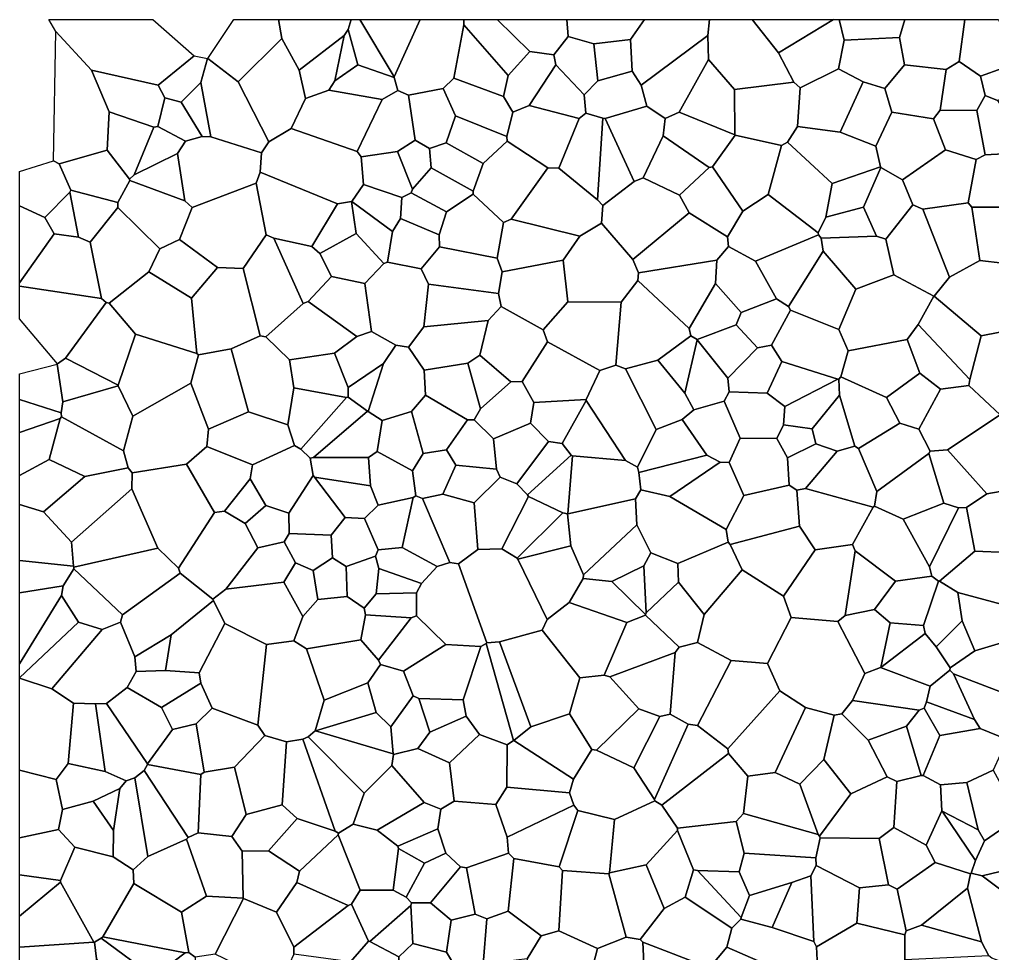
# Model space of a CAD drawing. Header units: metres. Extents: x 0 to 500, y 0 to 500.
# Drawn here: x 0 to 257.5, y 252.8 to 500 of the extents above; entities that cross this region are included whole.
import ezdxf

# ---------------------------------------------------------------- set-up
doc = ezdxf.new("R2010")
doc.units = ezdxf.units.M
doc.layers.add('Ferrite', color=7, linetype='Continuous')
doc.layers.add('Martensite', color=1, linetype='Continuous')

msp = doc.modelspace()

# ---------------------------------------------------------------- linework, layer by layer
at = {"layer": 'Ferrite', "color": 7}
for points in [[(56.7, 500), (68.55, 500), (69.44, 494.93), (57.84, 483.47), (49.84, 489.71), (56.7, 500)], [(145.18, 495.47), (144.84, 500), (165.39, 500), (161.73, 494.74), (151.96, 493.52), (145.18, 495.47)], [(215.44, 500), (216.91, 500), (218.24, 494.55), (216.77, 486.91), (206.59, 481.91), (204.97, 483.44), (200.87, 491.21), (215.44, 500)], [(232.86, 495.25), (218.24, 494.55), (216.91, 500), (234.34, 500), (232.86, 495.25)], [(129.29, 485.18), (128.1, 479.62), (114.92, 484.49), (117.64, 498.62), (129.29, 485.18)], [(36.7, 482.58), (46.24, 490.38), (49.72, 489.68), (48.02, 483.31), (42.78, 478.12), (38.48, 479.23), (36.7, 482.58)], [(95.99, 478.85), (81.89, 481.33), (83.49, 483.72), (89.51, 487.98), (99.12, 484.62), (100.12, 481.23), (95.99, 478.85)], [(223.29, 483.47), (217.21, 470.18), (205.9, 471.68), (206.59, 481.91), (216.77, 486.91), (223.29, 483.47)], [(154.38, 473.89), (149.92, 475.23), (149.47, 480.06), (153.02, 483.8), (162.11, 486.35), (164.49, 482.58), (165.99, 477.09), (155.04, 473.81), (154.38, 473.89)], [(204.97, 483.44), (206.59, 481.91), (205.9, 471.68), (203.21, 467.5), (201.68, 466.61), (189.44, 469.36), (189.33, 469.49), (189.25, 481.48), (204.97, 483.44)], [(104.72, 468.09), (100.06, 465.05), (90.43, 463.6), (89.35, 465.08), (95.99, 478.85), (100.12, 481.23), (102.96, 480), (104.72, 468.09)], [(162.68, 457.12), (154.41, 450.78), (152.93, 452.26), (154.38, 473.89), (155.04, 473.81), (162.68, 457.12)], [(226.67, 466.5), (230.9, 475.5), (241.92, 473.74), (245.03, 465.5), (233.69, 457.58), (227.96, 460.86), (227.85, 460.97), (226.67, 466.5)], [(65.31, 443.02), (62.61, 456.67), (63.73, 459.61), (84.16, 451.16), (77.41, 439.9), (67.34, 442.1), (65.31, 443.02)], [(13.34, 454.31), (13.6, 454.84), (26.07, 451.55), (26.06, 450.26), (18.71, 441.09), (15.65, 442.39), (13.34, 454.31)], [(120.09, 453.76), (128.13, 446.29), (126.46, 436.8), (111.16, 439.81), (111.09, 442.99), (112.97, 449.06), (120.09, 453.76)], [(97.39, 435.72), (96.45, 435.38), (89.12, 443.35), (87.89, 451.79), (87.94, 451.84), (98.71, 443.9), (97.39, 435.72)], [(223.38, 450.34), (226.79, 442.64), (212.12, 442.16), (211.49, 443.01), (211.4, 443.53), (213.44, 447.68), (223.38, 450.34)], [(77.41, 439.9), (79.48, 438.06), (82.57, 431.99), (76.38, 425.38), (75.11, 424.83), (67.34, 442.1), (77.41, 439.9)], [(265.64, 428.64), (263.98, 418.1), (254.5, 416.25), (242.07, 426.78), (246.1, 431.8), (254.11, 436.22), (260.28, 435.52), (260.6, 435.31), (265.64, 428.64)], [(219.35, 412.26), (216.83, 417.91), (221.3, 428.65), (231.42, 432.42), (242.01, 426.76), (237.81, 419.28), (234.92, 415.32), (219.35, 412.26)], [(242.07, 426.78), (254.5, 416.25), (251.47, 404.75), (237.81, 419.28), (242.01, 426.76), (242.07, 426.78)], [(176.09, 401.12), (179.39, 415.2), (187.5, 405.02), (187.85, 401.42), (186.48, 398.95), (178.43, 396.71), (176.09, 401.12)], [(130, 404.07), (121.98, 396.99), (118.66, 409.03), (121.87, 411.11), (130, 404.07)], [(202.53, 397.59), (197.9, 401.08), (201.72, 409.5), (216.57, 404.78), (202.53, 397.59)], [(92.29, 396.26), (92.09, 396.3), (86.96, 400.04), (87.03, 402.63), (96.38, 408.97), (92.29, 396.26)], [(118.55, 394.02), (112.97, 386.07), (106.87, 385.09), (103.75, 396.24), (107.48, 400.59), (118.55, 394.02)], [(139.99, 388.3), (135.25, 393.12), (136.09, 398.58), (149.99, 399.46), (150, 399.19), (143.59, 387.76), (139.99, 388.3)], [(61.63, 382.13), (49.55, 386.94), (49.99, 391.54), (60.61, 396.11), (71.04, 392.67), (72.75, 387.25), (61.63, 382.13)], [(263.06, 375.65), (256.03, 374.43), (245.61, 386.09), (259.51, 395.36), (263.52, 394.26), (267.91, 381.02), (263.06, 375.65)], [(78.09, 378.89), (77.69, 379.31), (76.95, 383.9), (77.8, 384.11), (92.34, 384.07), (92.86, 376.6), (78.09, 378.89)], [(146.04, 384.7), (146.37, 384.47), (145.12, 369.18), (145.06, 369.14), (143.83, 369.4), (134.75, 373.73), (134.48, 374.16), (146.04, 384.7)], [(29.78, 375.73), (29.83, 380.03), (44.2, 382.33), (51.62, 369.49), (42.07, 354.8), (36.62, 360.09), (29.78, 375.73)], [(185.45, 382.83), (187.85, 382.72), (191.72, 374.03), (187.05, 364.99), (172.09, 373.73), (185.45, 382.83)], [(240.8, 355.12), (248.52, 370.75), (250.64, 370.79), (252.82, 359.32), (243.52, 351.34), (243.2, 351.34), (241.47, 352.67), (240.8, 355.12)], [(149.24, 353.01), (163.36, 366.24), (167.11, 358.81), (165.26, 355.38), (156.73, 351.23), (149.19, 352.03), (149.24, 353.01)], [(94.89, 359.63), (101.25, 360.26), (110.58, 355.26), (106.36, 350.76), (95.13, 354.73), (94.19, 357.95), (94.89, 359.63)], [(127.07, 335.27), (123.71, 335.01), (116.21, 355.95), (121.32, 359.75), (127.66, 359.9), (131.7, 357.42), (131.9, 357.2), (139.64, 341.16), (138.33, 338.38), (127.07, 335.27)], [(231.8, 351.37), (226.32, 343.82), (218.55, 342.29), (221.2, 359.37), (231.8, 351.37)], [(78.95, 346.48), (74.99, 341.97), (69.94, 351.1), (73.01, 356.19), (77.69, 354.19), (78.95, 346.48)], [(243.2, 351.34), (243.52, 351.34), (248.34, 348.34), (249.44, 340.81), (242.63, 333.94), (239.68, 337.48), (239.23, 339.59), (243.2, 351.34)], [(21.87, 338.55), (26.74, 340.5), (30.52, 331.31), (30.88, 327.4), (28.52, 323.18), (23.01, 319), (20.09, 318.87), (14.33, 319.04), (8.57, 322.87), (21.87, 338.55)], [(65.4, 334.61), (63.06, 313.23), (50.99, 317.69), (47.97, 324.36), (47.56, 327.1), (54.37, 340.16), (65.4, 334.61)], [(103.67, 341.67), (94.98, 330.4), (90.3, 335.8), (91.56, 342.41), (103.67, 341.67)], [(38.69, 327.66), (30.88, 327.4), (30.52, 331.31), (40.19, 337.11), (38.69, 327.66)], [(80.63, 319.86), (75.98, 333.43), (90.3, 335.8), (94.98, 330.4), (95.55, 329.28), (92.22, 324.43), (80.63, 319.86)], [(129.03, 307.99), (121.71, 310.79), (118.22, 315.59), (117.41, 319.95), (122.11, 334.05), (123.53, 334.88), (130.7, 309.17), (129.03, 307.99)], [(252.72, 314.71), (240.01, 319.39), (241.04, 323.55), (246.22, 327.79), (247.18, 326.8), (252.72, 314.71)], [(192.72, 299.71), (187.68, 305.76), (187.47, 306.92), (201.21, 322.34), (207.98, 317.87), (199.97, 300.71), (192.72, 299.71)], [(30.53, 299.29), (28.2, 298.51), (22.67, 300.93), (20.09, 318.87), (23.01, 319), (33.9, 303), (33.91, 302.81), (32.96, 301.26), (30.53, 299.29)], [(162.6, 301.89), (152.71, 306.6), (163.92, 317.54), (169.48, 315.54), (162.6, 301.89)], [(224.56, 309.22), (234.76, 312.95), (238.6, 299.86), (232.17, 298.35), (229.67, 299.53), (224.56, 309.22)], [(75.03, 309.48), (76.37, 310.1), (91.19, 295.21), (88.29, 286.98), (84.42, 284.6), (83.59, 285.17), (75.03, 309.48)], [(130.79, 309.21), (146.66, 298.93), (145.58, 295.3), (128.97, 296.84), (129.03, 307.99), (130.7, 309.17), (130.79, 309.21)], [(189.64, 287.7), (174.16, 285.95), (170, 292.08), (187.68, 305.76), (192.72, 299.71), (191.58, 289.88), (189.64, 287.7)], [(44.62, 283.49), (32.96, 301.26), (33.91, 302.81), (47.97, 300.15), (47.25, 284.72), (44.62, 283.49)], [(19.5, 293.11), (26.52, 296.49), (24.86, 285.33), (19.5, 293.11)], [(112.82, 279.32), (110.7, 285.77), (111.53, 291), (115.08, 293.09), (126.06, 292.26), (129.03, 283.55), (129.42, 279.31), (118.34, 275.49), (116.7, 275.71), (112.82, 279.32)], [(255.37, 282.65), (253.01, 277.4), (244.21, 290.47), (253.69, 285.52), (255.37, 282.65)], [(59.16, 267.47), (49.48, 267.98), (44.17, 283.04), (44.62, 283.49), (47.25, 284.72), (56.17, 283.72), (58.96, 279.91), (59.16, 267.47)], [(210.86, 276.07), (222.32, 270.21), (221.58, 260.86), (210.96, 254.52), (210.22, 255.98), (209.42, 273.32), (210.86, 276.07)], [(193.16, 268.17), (191.01, 262.32), (179.48, 274.78), (190.48, 274.41), (193.16, 268.17)], [(30.26, 271.31), (42.85, 263.7), (44.79, 253.09), (43.88, 252.93), (22.03, 257.24), (30.26, 271.31)], [(199.2, 259.64), (190.89, 261.88), (191.01, 262.32), (193.16, 268.17), (204.37, 271.59), (199.2, 259.64)], [(72.6, 254.49), (86.98, 265.52), (87.86, 265.82), (92.33, 256.04), (87.57, 250.63), (72.61, 252.58), (72.6, 254.49)], [(129.36, 264.04), (138.09, 257.46), (134.33, 251.37), (122.7, 249.97), (123.71, 261.94), (129.36, 264.04)], [(182.99, 245.21), (182.62, 249.03), (187.18, 254.46), (203.81, 247.27), (194.29, 234.21), (191.12, 235.41), (184.74, 240.27), (182.99, 245.21)]]:
    msp.add_lwpolyline(points, close=True, dxfattribs=at)
at = {"layer": 'Martensite', "color": 1}
for points in [[(46.24, 490.38), (36.7, 482.58), (19.09, 486.58), (9.61, 496.77), (7.75, 500), (35.28, 500), (46.24, 490.38)], [(74.03, 486.56), (69.44, 494.93), (68.55, 500), (87.79, 500), (86.96, 497.31), (85.94, 495.77), (74.03, 486.56)], [(87.79, 500), (90.11, 500), (99.12, 484.8), (99.12, 484.62), (89.51, 487.98), (86.96, 497.31), (87.79, 500)], [(90.11, 500), (106.08, 500), (99.12, 484.8), (90.11, 500)], [(114.92, 484.49), (112.17, 481.74), (102.96, 480), (100.12, 481.23), (99.12, 484.62), (99.12, 484.8), (106.08, 500), (117.64, 500), (117.64, 498.62), (114.92, 484.49)], [(135.05, 491.5), (129.29, 485.18), (117.64, 498.62), (117.64, 500), (126.42, 500), (135.05, 491.5)], [(145.18, 495.47), (141.45, 490.6), (135.05, 491.5), (126.42, 500), (144.84, 500), (145.18, 495.47)], [(182.14, 495.78), (164.49, 482.58), (162.11, 486.35), (161.73, 494.74), (165.39, 500), (182.65, 500), (182.14, 495.78)], [(200.87, 491.21), (204.97, 483.44), (189.25, 481.48), (182.33, 489.41), (182.14, 495.78), (182.65, 500), (193.94, 500), (200.87, 491.21)], [(200.87, 491.21), (193.94, 500), (215.44, 500), (200.87, 491.21)], [(248.67, 488.84), (245.27, 486.74), (234.18, 488), (232.86, 495.25), (234.34, 500), (250.15, 500), (248.67, 488.84)], [(248.67, 488.84), (250.15, 500), (259.09, 500), (262.92, 490.45), (260.27, 487.09), (254.32, 485.03), (248.67, 488.84)], [(86.96, 497.31), (89.51, 487.98), (83.49, 483.72), (85.94, 495.77), (86.96, 497.31)], [(23.17, 465.44), (10.49, 461.81), (9.05, 462.55), (9.61, 496.77), (19.09, 486.58), (23.77, 475.53), (23.17, 465.44)], [(71.88, 471.15), (65.99, 467.58), (57.84, 483.47), (69.44, 494.93), (74.03, 486.56), (75.66, 479.07), (71.88, 471.15)], [(83.49, 483.72), (81.89, 481.33), (75.66, 479.07), (74.03, 486.56), (85.94, 495.77), (83.49, 483.72)], [(141.45, 490.6), (145.18, 495.47), (151.96, 493.52), (153.02, 483.8), (149.47, 480.06), (141.92, 488), (141.45, 490.6)], [(161.73, 494.74), (162.11, 486.35), (153.02, 483.8), (151.96, 493.52), (161.73, 494.74)], [(182.33, 489.41), (174.62, 475.45), (170.87, 473.82), (165.99, 477.09), (164.49, 482.58), (182.14, 495.78), (182.33, 489.41)], [(232.86, 495.25), (234.18, 488), (228.98, 481.72), (223.29, 483.47), (216.77, 486.91), (218.24, 494.55), (232.86, 495.25)], [(49.84, 489.71), (57.84, 483.47), (65.99, 467.58), (64.01, 464.73), (50.65, 468.97), (48.02, 483.31), (49.72, 489.68), (49.84, 489.71)], [(135.05, 491.5), (141.45, 490.6), (141.92, 488), (134.86, 477.22), (130.6, 475.44), (128.1, 479.62), (129.29, 485.18), (135.05, 491.5)], [(189.25, 481.48), (189.33, 469.49), (174.62, 475.45), (182.33, 489.41), (189.25, 481.48)], [(149.47, 480.06), (149.92, 475.23), (148.13, 473.8), (134.86, 477.22), (141.92, 488), (149.47, 480.06)], [(234.18, 488), (245.27, 486.74), (243.65, 476.01), (241.92, 473.74), (230.9, 475.5), (228.98, 481.72), (234.18, 488)], [(253.33, 475.93), (243.65, 476.01), (245.27, 486.74), (248.67, 488.84), (254.32, 485.03), (255.59, 479.86), (253.33, 475.93)], [(255.59, 479.86), (254.32, 485.03), (260.27, 487.09), (265.78, 481.33), (258.84, 478.53), (255.59, 479.86)], [(35.52, 471.49), (23.77, 475.53), (19.09, 486.58), (36.7, 482.58), (38.48, 479.23), (36.62, 471.71), (35.52, 471.49)], [(128.1, 479.62), (130.6, 475.44), (128.94, 468.98), (115.42, 474.45), (112.17, 481.74), (114.92, 484.49), (128.1, 479.62)], [(42.78, 478.12), (48.02, 483.31), (50.65, 468.97), (48.36, 469.05), (42.78, 478.12)], [(108.48, 465.83), (104.72, 468.09), (102.96, 480), (112.17, 481.74), (115.42, 474.45), (112.92, 467.39), (108.48, 465.83)], [(230.9, 475.5), (226.67, 466.5), (217.21, 470.18), (223.29, 483.47), (228.98, 481.72), (230.9, 475.5)], [(38.48, 479.23), (42.78, 478.12), (48.36, 469.05), (43.91, 467.77), (36.62, 471.71), (38.48, 479.23)], [(89.35, 465.08), (71.88, 471.15), (75.66, 479.07), (81.89, 481.33), (95.99, 478.85), (89.35, 465.08)], [(253.33, 475.93), (255.59, 479.86), (258.84, 478.53), (267.29, 465.9), (266.85, 464.81), (255.54, 464.16), (253.33, 475.93)], [(128.94, 468.98), (130.6, 475.44), (134.86, 477.22), (148.13, 473.8), (142.77, 460.62), (139.79, 460.74), (129.07, 467.77), (128.94, 468.98)], [(165.99, 477.09), (170.87, 473.82), (170.38, 469.2), (165.07, 458.12), (162.68, 457.12), (155.04, 473.81), (165.99, 477.09)], [(30.39, 458.9), (29.16, 457.72), (23.17, 465.44), (23.77, 475.53), (35.52, 471.49), (30.39, 458.9)], [(112.92, 467.39), (115.42, 474.45), (128.94, 468.98), (129.07, 467.77), (122.73, 461.86), (112.92, 467.39)], [(152.93, 452.26), (142.77, 460.62), (148.13, 473.8), (149.92, 475.23), (154.38, 473.89), (152.93, 452.26)], [(189.44, 469.36), (183.39, 461.03), (182.54, 460.84), (170.38, 469.2), (170.87, 473.82), (174.62, 475.45), (189.33, 469.49), (189.44, 469.36)], [(253.18, 462.91), (245.03, 465.5), (241.92, 473.74), (243.65, 476.01), (253.33, 475.93), (255.54, 464.16), (253.18, 462.91)], [(43.91, 467.77), (41.84, 464.52), (30.39, 458.9), (35.52, 471.49), (36.62, 471.71), (43.91, 467.77)], [(203.21, 467.5), (205.9, 471.68), (217.21, 470.18), (226.67, 466.5), (227.85, 460.97), (215.08, 456.57), (203.21, 467.5)], [(45.68, 450.26), (43.73, 451.99), (41.84, 464.52), (43.91, 467.77), (48.36, 469.05), (50.65, 468.97), (64.01, 464.73), (63.73, 459.61), (62.61, 456.67), (45.68, 450.26)], [(87.89, 451.79), (84.16, 451.16), (63.73, 459.61), (64.01, 464.73), (65.99, 467.58), (71.88, 471.15), (89.35, 465.08), (90.43, 463.6), (91.05, 456.34), (87.94, 451.84), (87.89, 451.79)], [(170.38, 469.2), (182.54, 460.84), (174.7, 453.54), (165.07, 458.12), (170.38, 469.2)], [(198.17, 453.71), (191.4, 449.22), (183.39, 461.03), (189.44, 469.36), (201.68, 466.61), (198.17, 453.71)], [(100.06, 465.05), (104.72, 468.09), (108.48, 465.83), (108.97, 460.77), (104.03, 455.05), (100.06, 465.05)], [(108.48, 465.83), (112.92, 467.39), (122.73, 461.86), (120.07, 454.56), (108.97, 460.77), (108.48, 465.83)], [(122.73, 461.86), (129.07, 467.77), (139.79, 460.74), (130.15, 447.16), (128.13, 446.29), (120.09, 453.76), (120.07, 454.56), (122.73, 461.86)], [(213.44, 447.68), (211.4, 443.53), (198.17, 453.71), (201.68, 466.61), (203.21, 467.5), (215.08, 456.57), (213.44, 447.68)], [(29.16, 457.72), (29.17, 457.39), (26.07, 451.55), (13.6, 454.84), (10.49, 461.81), (23.17, 465.44), (29.16, 457.72)], [(41.84, 464.52), (43.73, 451.99), (29.17, 457.39), (29.16, 457.72), (30.39, 458.9), (41.84, 464.52)], [(103.7, 454.15), (101.2, 452.9), (91.05, 456.34), (90.43, 463.6), (100.06, 465.05), (104.03, 455.05), (103.7, 454.15)], [(251.1, 451.48), (239.11, 449.78), (236.42, 450.96), (233.69, 457.58), (245.03, 465.5), (253.18, 462.91), (251.1, 451.48)], [(266.85, 464.81), (271.39, 456.43), (270.51, 453.74), (266.13, 450.31), (252.03, 450.3), (251.1, 451.48), (253.18, 462.91), (255.54, 464.16), (266.85, 464.81)], [(9.05, 462.55), (10.49, 461.81), (13.6, 454.84), (13.34, 454.31), (6.68, 447.6), (0, 450.64), (0, 459.75), (9.05, 462.55)], [(174.7, 453.54), (182.54, 460.84), (183.39, 461.03), (191.4, 449.22), (187.36, 442.46), (177.19, 448.79), (174.7, 453.54)], [(227.85, 460.97), (227.96, 460.86), (223.38, 450.34), (213.44, 447.68), (215.08, 456.57), (227.85, 460.97)], [(108.97, 460.77), (120.07, 454.56), (120.09, 453.76), (112.97, 449.06), (103.7, 454.15), (104.03, 455.05), (108.97, 460.77)], [(139.79, 460.74), (142.77, 460.62), (152.93, 452.26), (154.41, 450.78), (154.04, 446.06), (148.33, 442.64), (130.15, 447.16), (139.79, 460.74)], [(233.69, 457.58), (236.42, 450.96), (229.26, 441.81), (226.79, 442.64), (223.38, 450.34), (227.96, 460.86), (233.69, 457.58)], [(37.19, 439.26), (26.06, 450.26), (26.07, 451.55), (29.17, 457.39), (43.73, 451.99), (45.68, 450.26), (42.33, 441.78), (37.19, 439.26)], [(59.19, 434.1), (52.42, 434.33), (42.33, 441.78), (45.68, 450.26), (62.61, 456.67), (65.31, 443.02), (59.19, 434.1)], [(87.94, 451.84), (91.05, 456.34), (101.2, 452.9), (100.8, 447.29), (98.71, 443.9), (87.94, 451.84)], [(162.68, 457.12), (165.07, 458.12), (174.7, 453.54), (177.19, 448.79), (162.34, 436.45), (154.04, 446.06), (154.41, 450.78), (162.68, 457.12)], [(6.68, 447.6), (13.34, 454.31), (15.65, 442.39), (9.18, 443.22), (6.68, 447.6)], [(112.97, 449.06), (111.09, 442.99), (100.8, 447.29), (101.2, 452.9), (103.7, 454.15), (112.97, 449.06)], [(194.82, 436.06), (187.6, 439.88), (187.36, 442.46), (191.4, 449.22), (198.17, 453.71), (211.4, 443.53), (211.49, 443.01), (194.82, 436.06)], [(89.12, 443.35), (79.48, 438.06), (77.41, 439.9), (84.16, 451.16), (87.89, 451.79), (89.12, 443.35)], [(229.26, 441.81), (236.42, 450.96), (239.11, 449.78), (246.1, 431.8), (242.07, 426.78), (242.01, 426.76), (231.42, 432.42), (229.26, 441.81)], [(254.11, 436.22), (246.1, 431.8), (239.11, 449.78), (251.1, 451.48), (252.03, 450.3), (254.11, 436.22)], [(6.68, 447.6), (9.18, 443.22), (0, 430.32), (0, 450.64), (6.68, 447.6)], [(34.25, 433.22), (23.73, 424.92), (22.97, 425.06), (21.72, 426.15), (18.71, 441.09), (26.06, 450.26), (37.19, 439.26), (34.25, 433.22)], [(162.34, 436.45), (177.19, 448.79), (187.36, 442.46), (187.6, 439.88), (184.58, 436.32), (163.86, 432.95), (162.34, 436.45)], [(266.13, 450.31), (260.28, 435.52), (254.11, 436.22), (252.03, 450.3), (266.13, 450.31)], [(100.8, 447.29), (111.09, 442.99), (111.16, 439.81), (106.32, 433.96), (97.39, 435.72), (98.71, 443.9), (100.8, 447.29)], [(130.15, 447.16), (148.33, 442.64), (143.86, 436.31), (127.73, 433.19), (126.46, 436.8), (128.13, 446.29), (130.15, 447.16)], [(148.33, 442.64), (154.04, 446.06), (162.34, 436.45), (163.86, 432.95), (163.65, 430.92), (159.23, 425.15), (145.12, 425.23), (143.86, 436.31), (148.33, 442.64)], [(9.18, 443.22), (15.65, 442.39), (18.71, 441.09), (21.72, 426.15), (0, 429.37), (0, 430.32), (9.18, 443.22)], [(75.11, 424.83), (65.16, 415.96), (63.73, 416.29), (59.19, 434.1), (65.31, 443.02), (67.34, 442.1), (75.11, 424.83)], [(96.45, 435.38), (91.42, 430.13), (82.57, 431.99), (79.48, 438.06), (89.12, 443.35), (96.45, 435.38)], [(200.3, 426.1), (194.82, 436.06), (211.49, 443.01), (212.12, 442.16), (212.72, 438.65), (203.52, 424.06), (200.3, 426.1)], [(52.42, 434.33), (45.49, 426.25), (34.25, 433.22), (37.19, 439.26), (42.33, 441.78), (52.42, 434.33)], [(226.79, 442.64), (229.26, 441.81), (231.42, 432.42), (221.3, 428.65), (212.72, 438.65), (212.12, 442.16), (226.79, 442.64)], [(106.32, 433.96), (111.16, 439.81), (126.46, 436.8), (127.73, 433.19), (126.77, 427.47), (108.22, 429.95), (106.32, 433.96)], [(191.01, 422.45), (184.17, 430.08), (184.58, 436.32), (187.6, 439.88), (194.82, 436.06), (200.3, 426.1), (191.01, 422.45)], [(203.52, 424.06), (212.72, 438.65), (221.3, 428.65), (216.83, 417.91), (204.05, 423.1), (203.52, 424.06)], [(97.39, 435.72), (106.32, 433.96), (108.22, 429.95), (107.04, 418.67), (102.99, 413.3), (99.56, 413.8), (93.13, 417.44), (91.42, 430.13), (96.45, 435.38), (97.39, 435.72)], [(143.86, 436.31), (145.12, 425.23), (138.58, 417.86), (127.52, 424), (126.77, 427.47), (127.73, 433.19), (143.86, 436.31)], [(163.86, 432.95), (184.58, 436.32), (184.17, 430.08), (177.19, 418.22), (163.65, 430.92), (163.86, 432.95)], [(45.49, 426.25), (46.96, 411.63), (30.68, 416.71), (23.73, 424.92), (34.25, 433.22), (45.49, 426.25)], [(59.19, 434.1), (63.73, 416.29), (55.99, 412.8), (47.37, 411.28), (46.96, 411.63), (45.49, 426.25), (52.42, 434.33), (59.19, 434.1)], [(82.57, 431.99), (91.42, 430.13), (93.13, 417.44), (89.26, 416.12), (76.38, 425.38), (82.57, 431.99)], [(157.86, 408.5), (159.23, 425.15), (163.65, 430.92), (177.19, 418.22), (177.66, 416.28), (168.93, 409.85), (160.36, 407.53), (157.86, 408.5)], [(179.31, 415.31), (177.66, 416.28), (177.19, 418.22), (184.17, 430.08), (191.01, 422.45), (189.64, 419.21), (179.31, 415.31)], [(22.97, 425.06), (12.19, 410.33), (10.03, 408.88), (0, 420.81), (0, 429.37), (21.72, 426.15), (22.97, 425.06)], [(108.22, 429.95), (126.77, 427.47), (127.52, 424), (124.03, 420.32), (107.04, 418.67), (108.22, 429.95)], [(23.73, 424.92), (30.68, 416.71), (26.08, 403.24), (12.19, 410.33), (22.97, 425.06), (23.73, 424.92)], [(76.38, 425.38), (89.26, 416.12), (83.38, 411.64), (71.45, 409.95), (65.16, 415.96), (75.11, 424.83), (76.38, 425.38)], [(159.23, 425.15), (157.86, 408.5), (153.63, 407.09), (139.77, 414.66), (138.58, 417.86), (145.12, 425.23), (159.23, 425.15)], [(199.03, 413.77), (195.31, 413.07), (189.64, 419.21), (191.01, 422.45), (200.3, 426.1), (203.52, 424.06), (204.05, 423.1), (199.03, 413.77)], [(124.03, 420.32), (127.52, 424), (138.58, 417.86), (139.77, 414.66), (133.01, 404.2), (130, 404.07), (121.87, 411.11), (124.03, 420.32)], [(217.39, 405.39), (216.87, 404.82), (216.57, 404.78), (201.72, 409.5), (199.03, 413.77), (204.05, 423.1), (216.83, 417.91), (219.35, 412.26), (217.39, 405.39)], [(124.03, 420.32), (121.87, 411.11), (118.66, 409.03), (107.1, 407.14), (102.99, 413.3), (107.04, 418.67), (124.03, 420.32)], [(87.03, 402.63), (83.38, 411.64), (89.26, 416.12), (93.13, 417.44), (99.56, 413.8), (96.38, 408.97), (87.03, 402.63)], [(187.5, 405.02), (179.39, 415.2), (179.31, 415.31), (189.64, 419.21), (195.31, 413.07), (187.5, 405.02)], [(237.81, 419.28), (251.47, 404.75), (251.26, 403.13), (243.74, 402.19), (238.29, 406.42), (234.92, 415.32), (237.81, 419.28)], [(263.52, 394.26), (259.51, 395.36), (251.26, 403.13), (251.47, 404.75), (254.5, 416.25), (263.98, 418.1), (265.89, 416.34), (268.56, 401.27), (267.77, 398.85), (263.52, 394.26)], [(45.35, 403.73), (30.01, 395), (26.1, 402.99), (26.08, 403.24), (30.68, 416.71), (46.96, 411.63), (47.37, 411.28), (45.35, 403.73)], [(60.61, 396.11), (55.99, 412.8), (63.73, 416.29), (65.16, 415.96), (71.45, 409.95), (72.6, 402.53), (71.04, 392.67), (60.61, 396.11)], [(139.77, 414.66), (153.63, 407.09), (149.99, 399.46), (136.09, 398.58), (133.01, 404.2), (139.77, 414.66)], [(168.93, 409.85), (177.66, 416.28), (179.31, 415.31), (179.39, 415.2), (176.09, 401.12), (168.93, 409.85)], [(238.29, 406.42), (229.45, 399.91), (217.39, 405.39), (219.35, 412.26), (234.92, 415.32), (238.29, 406.42)], [(55.99, 412.8), (60.61, 396.11), (49.99, 391.54), (45.35, 403.73), (47.37, 411.28), (55.99, 412.8)], [(107.1, 407.14), (107.48, 400.59), (103.75, 396.24), (95.98, 393.88), (92.29, 396.26), (96.38, 408.97), (99.56, 413.8), (102.99, 413.3), (107.1, 407.14)], [(201.72, 409.5), (197.9, 401.08), (187.85, 401.42), (187.5, 405.02), (195.31, 413.07), (199.03, 413.77), (201.72, 409.5)], [(26.1, 402.99), (11.52, 398.8), (9.99, 408.8), (10.03, 408.88), (12.19, 410.33), (26.08, 403.24), (26.1, 402.99)], [(86.96, 400.04), (86.57, 399.93), (72.6, 402.53), (71.45, 409.95), (83.38, 411.64), (87.03, 402.63), (86.96, 400.04)], [(168.49, 391.52), (160.36, 407.53), (168.93, 409.85), (176.09, 401.12), (178.43, 396.71), (175.4, 394.1), (168.49, 391.52)], [(0, 399.45), (0, 406.25), (9.99, 408.8), (11.52, 398.8), (11, 395.86), (0, 399.45)], [(118.66, 409.03), (121.98, 396.99), (120.33, 394.03), (118.55, 394.02), (107.48, 400.59), (107.1, 407.14), (118.66, 409.03)], [(163.59, 381.55), (160.36, 383.28), (150, 399.19), (149.99, 399.46), (153.63, 407.09), (157.86, 408.5), (160.36, 407.53), (168.49, 391.52), (163.59, 381.55)], [(209.79, 391.68), (202.19, 392.73), (202.53, 397.59), (216.57, 404.78), (216.87, 404.82), (217, 400.53), (209.79, 391.68)], [(217, 400.53), (216.87, 404.82), (217.39, 405.39), (229.45, 399.91), (232.94, 393.15), (222.01, 386.46), (221.09, 387.08), (217, 400.53)], [(243.74, 402.19), (238.03, 391.54), (232.94, 393.15), (229.45, 399.91), (238.29, 406.42), (243.74, 402.19)], [(11, 395.86), (11.52, 398.8), (26.1, 402.99), (30.01, 395), (27.52, 385.79), (11.14, 394.82), (11, 395.86)], [(27.52, 385.79), (30.01, 395), (45.35, 403.73), (49.99, 391.54), (49.55, 386.94), (44.2, 382.33), (29.83, 380.03), (28.73, 381.29), (27.52, 385.79)], [(71.04, 392.67), (72.6, 402.53), (86.57, 399.93), (74.42, 386.23), (72.75, 387.25), (71.04, 392.67)], [(130, 404.07), (133.01, 404.2), (136.09, 398.58), (135.25, 393.12), (125.49, 388.97), (120.33, 394.03), (121.98, 396.99), (130, 404.07)], [(241.01, 385.78), (238.03, 391.54), (243.74, 402.19), (251.26, 403.13), (259.51, 395.36), (245.61, 386.09), (241.01, 385.78)], [(11, 395.86), (11.14, 394.82), (10.77, 394.42), (0, 390.67), (0, 399.45), (11, 395.86)], [(76.95, 383.9), (74.42, 386.23), (86.57, 399.93), (86.96, 400.04), (92.09, 396.3), (77.8, 384.11), (76.95, 383.9)], [(150, 399.19), (160.36, 383.28), (146.37, 384.47), (146.04, 384.7), (143.59, 387.76), (150, 399.19)], [(202.19, 392.73), (200.39, 389.08), (190.69, 389.22), (186.48, 398.95), (187.85, 401.42), (197.9, 401.08), (202.53, 397.59), (202.19, 392.73)], [(210.71, 387.7), (209.79, 391.68), (217, 400.53), (221.09, 387.08), (216.36, 385.76), (210.71, 387.7)], [(178.43, 396.71), (186.48, 398.95), (190.69, 389.22), (187.85, 382.72), (185.45, 382.83), (181.93, 384.71), (175.4, 394.1), (178.43, 396.71)], [(10.77, 394.42), (7.9, 383.54), (0, 379.27), (0, 390.67), (10.77, 394.42)], [(27.52, 385.79), (28.73, 381.29), (17.26, 379.03), (7.9, 383.54), (10.77, 394.42), (11.14, 394.82), (27.52, 385.79)], [(77.8, 384.11), (92.09, 396.3), (92.29, 396.26), (95.98, 393.88), (94.69, 385.62), (92.34, 384.07), (77.8, 384.11)], [(103.75, 396.24), (106.87, 385.09), (103.97, 380.52), (94.69, 385.62), (95.98, 393.88), (103.75, 396.24)], [(120.33, 394.03), (125.49, 388.97), (126.21, 381), (115.51, 382.03), (112.97, 386.07), (118.55, 394.02), (120.33, 394.03)], [(181.93, 384.71), (163.95, 380.14), (163.59, 381.55), (168.49, 391.52), (175.4, 394.1), (181.93, 384.71)], [(125.49, 388.97), (135.25, 393.12), (139.99, 388.3), (131.63, 377.13), (127.24, 378.86), (126.21, 381), (125.49, 388.97)], [(210.71, 387.7), (203.25, 383.98), (200.39, 389.08), (202.19, 392.73), (209.79, 391.68), (210.71, 387.7)], [(240.67, 385.1), (226.93, 375.07), (222.01, 386.46), (232.94, 393.15), (238.03, 391.54), (241.01, 385.78), (240.67, 385.1)], [(203.73, 376.73), (191.72, 374.03), (187.85, 382.72), (190.69, 389.22), (200.39, 389.08), (203.25, 383.98), (203.73, 376.73)], [(54.24, 369.9), (51.62, 369.49), (44.2, 382.33), (49.55, 386.94), (61.63, 382.13), (61.01, 378.42), (54.24, 369.9)], [(77.69, 379.31), (71.25, 369.32), (65.18, 371.39), (61.01, 378.42), (61.63, 382.13), (72.75, 387.25), (74.42, 386.23), (76.95, 383.9), (77.69, 379.31)], [(139.99, 388.3), (143.59, 387.76), (146.04, 384.7), (134.48, 374.16), (131.63, 377.13), (139.99, 388.3)], [(208, 375.82), (205.68, 375.46), (203.73, 376.73), (203.25, 383.98), (210.71, 387.7), (216.36, 385.76), (208, 375.82)], [(208, 375.82), (216.36, 385.76), (221.09, 387.08), (222.01, 386.46), (226.93, 375.07), (226.31, 371.23), (225.92, 370.95), (208, 375.82)], [(92.34, 384.07), (94.69, 385.62), (103.97, 380.52), (104.91, 373.9), (104.22, 373.49), (94.89, 371.44), (92.86, 376.6), (92.34, 384.07)], [(106.66, 373.23), (104.91, 373.9), (103.97, 380.52), (106.87, 385.09), (112.97, 386.07), (115.51, 382.03), (112.05, 374.32), (106.66, 373.23)], [(164.48, 375.55), (163.03, 373.11), (145.12, 369.18), (146.37, 384.47), (160.36, 383.28), (163.59, 381.55), (163.95, 380.14), (164.48, 375.55)], [(185.45, 382.83), (172.09, 373.73), (164.48, 375.55), (163.95, 380.14), (181.93, 384.71), (185.45, 382.83)], [(226.93, 375.07), (240.67, 385.1), (244.63, 371.99), (233.86, 367.73), (226.31, 371.23), (226.93, 375.07)], [(248.52, 370.75), (244.63, 371.99), (240.67, 385.1), (241.01, 385.78), (245.61, 386.09), (256.03, 374.43), (250.64, 370.79), (248.52, 370.75)], [(7.9, 383.54), (17.26, 379.03), (6.4, 369.66), (0, 371.66), (0, 379.27), (7.9, 383.54)], [(28.73, 381.29), (29.83, 380.03), (29.78, 375.73), (13.74, 361.7), (6.4, 369.66), (17.26, 379.03), (28.73, 381.29)], [(112.05, 374.32), (115.51, 382.03), (126.21, 381), (127.24, 378.86), (120.3, 372.11), (112.05, 374.32)], [(82.5, 363.52), (71.4, 363.94), (71.25, 369.32), (77.69, 379.31), (78.09, 378.89), (86.19, 368.21), (82.5, 363.52)], [(86.19, 368.21), (78.09, 378.89), (92.86, 376.6), (94.89, 371.44), (91.28, 367.89), (86.19, 368.21)], [(120.3, 372.11), (127.24, 378.86), (131.63, 377.13), (134.48, 374.16), (134.75, 373.73), (127.66, 359.9), (121.32, 359.75), (120.3, 372.11)], [(59.69, 366.63), (54.24, 369.9), (61.01, 378.42), (65.18, 371.39), (59.69, 366.63)], [(187.05, 364.99), (191.72, 374.03), (203.73, 376.73), (205.68, 375.46), (206.4, 365.89), (188.04, 361.08), (187.59, 361.62), (187.05, 364.99)], [(14.26, 355.29), (13.74, 361.7), (29.78, 375.73), (36.62, 360.09), (14.38, 355.05), (14.26, 355.29)], [(94.89, 371.44), (104.22, 373.49), (101.25, 360.26), (94.89, 359.63), (91.28, 367.89), (94.89, 371.44)], [(110.58, 355.26), (101.25, 360.26), (104.22, 373.49), (104.91, 373.9), (106.66, 373.23), (113.92, 356.3), (110.58, 355.26)], [(113.92, 356.3), (106.66, 373.23), (112.05, 374.32), (120.3, 372.11), (121.32, 359.75), (116.21, 355.95), (113.92, 356.3)], [(127.66, 359.9), (134.75, 373.73), (143.83, 369.4), (131.7, 357.42), (127.66, 359.9)], [(167.11, 358.81), (163.36, 366.24), (163.03, 373.11), (164.48, 375.55), (172.09, 373.73), (187.05, 364.99), (187.59, 361.62), (174.27, 356.05), (167.11, 358.81)], [(220.45, 361.06), (210.56, 359.67), (206.4, 365.89), (205.68, 375.46), (208, 375.82), (225.92, 370.95), (220.45, 361.06)], [(261.38, 358.88), (252.82, 359.32), (250.64, 370.79), (256.03, 374.43), (263.06, 375.65), (263.88, 368.4), (261.38, 358.88)], [(6.4, 369.66), (13.74, 361.7), (14.26, 355.29), (0, 356.78), (0, 371.66), (6.4, 369.66)], [(71.25, 369.32), (71.4, 363.94), (70.08, 361.76), (63.11, 360.18), (59.69, 366.63), (65.18, 371.39), (71.25, 369.32)], [(163.36, 366.24), (149.24, 353.01), (145.9, 360.69), (145.06, 369.14), (145.12, 369.18), (163.03, 373.11), (163.36, 366.24)], [(226.31, 371.23), (233.86, 367.73), (240.8, 355.12), (241.47, 352.67), (231.8, 351.37), (221.2, 359.37), (220.45, 361.06), (225.92, 370.95), (226.31, 371.23)], [(244.63, 371.99), (248.52, 370.75), (240.8, 355.12), (233.86, 367.73), (244.63, 371.99)], [(63.11, 360.18), (54.6, 349.25), (51.21, 346.6), (42.55, 353.42), (42.07, 354.8), (51.62, 369.49), (54.24, 369.9), (59.69, 366.63), (63.11, 360.18)], [(131.7, 357.42), (143.83, 369.4), (145.06, 369.14), (145.9, 360.69), (131.9, 357.2), (131.7, 357.42)], [(94.89, 359.63), (94.19, 357.95), (86.47, 355.22), (82.88, 357.48), (82.5, 363.52), (86.19, 368.21), (91.28, 367.89), (94.89, 359.63)], [(191.25, 354.32), (188.04, 361.08), (206.4, 365.89), (210.56, 359.67), (202.19, 347.35), (191.25, 354.32)], [(77.69, 354.19), (73.01, 356.19), (70.08, 361.76), (71.4, 363.94), (82.5, 363.52), (82.88, 357.48), (77.69, 354.19)], [(69.94, 351.1), (54.6, 349.25), (63.11, 360.18), (70.08, 361.76), (73.01, 356.19), (69.94, 351.1)], [(139.64, 341.16), (131.9, 357.2), (145.9, 360.69), (149.24, 353.01), (149.19, 352.03), (145.44, 345.71), (139.64, 341.16)], [(174.27, 356.05), (187.59, 361.62), (188.04, 361.08), (191.25, 354.32), (181.16, 342.55), (174.38, 351.05), (174.27, 356.05)], [(221.2, 359.37), (218.55, 342.29), (216.54, 340.62), (204.23, 341.74), (202.19, 347.35), (210.56, 359.67), (220.45, 361.06), (221.2, 359.37)], [(14.38, 355.05), (36.62, 360.09), (42.07, 354.8), (42.55, 353.42), (27.29, 342.44), (14.39, 354.62), (14.38, 355.05)], [(94.19, 357.95), (95.13, 354.73), (94.38, 347.95), (91.21, 344.22), (86.73, 347.28), (86.47, 355.22), (94.19, 357.95)], [(165.26, 355.38), (167.11, 358.81), (174.27, 356.05), (174.38, 351.05), (165.85, 342.93), (165.26, 355.38)], [(252.82, 359.32), (261.38, 358.88), (265.77, 351.94), (263.16, 345.58), (262.08, 344.61), (248.34, 348.34), (243.52, 351.34), (252.82, 359.32)], [(0, 348.28), (0, 356.78), (14.26, 355.29), (14.38, 355.05), (14.39, 354.62), (11.54, 350.09), (0, 348.28)], [(86.73, 347.28), (78.95, 346.48), (77.69, 354.19), (82.88, 357.48), (86.47, 355.22), (86.73, 347.28)], [(122.11, 334.05), (112.8, 334.58), (105.1, 342.2), (105.04, 348.22), (106.36, 350.76), (110.58, 355.26), (113.92, 356.3), (116.21, 355.95), (123.71, 335.01), (123.53, 334.88), (122.11, 334.05)], [(165.26, 355.38), (165.85, 342.93), (165.69, 342.49), (156.73, 351.23), (165.26, 355.38)], [(11.12, 347.53), (11.54, 350.09), (14.39, 354.62), (27.29, 342.44), (26.74, 340.5), (21.87, 338.55), (15.63, 340.52), (11.12, 347.53)], [(30.52, 331.31), (26.74, 340.5), (27.29, 342.44), (42.55, 353.42), (51.21, 346.6), (51.33, 346.19), (40.19, 337.11), (30.52, 331.31)], [(106.36, 350.76), (105.04, 348.22), (94.38, 347.95), (95.13, 354.73), (106.36, 350.76)], [(181.16, 342.55), (191.25, 354.32), (202.19, 347.35), (204.23, 341.74), (197.95, 329.56), (188.36, 330.35), (179.48, 335.08), (181.16, 342.55)], [(65.4, 334.61), (54.37, 340.16), (51.33, 346.19), (51.21, 346.6), (54.6, 349.25), (69.94, 351.1), (74.99, 341.97), (72.63, 335.55), (65.4, 334.61)], [(149.19, 352.03), (156.73, 351.23), (165.69, 342.49), (165.69, 342.37), (160.71, 340.41), (145.44, 345.71), (149.19, 352.03)], [(165.69, 342.49), (165.85, 342.93), (174.38, 351.05), (181.16, 342.55), (179.48, 335.08), (174.59, 333.91), (165.69, 342.37), (165.69, 342.49)], [(230.45, 340.34), (226.32, 343.82), (231.8, 351.37), (241.47, 352.67), (243.2, 351.34), (239.23, 339.59), (230.45, 340.34)], [(11.54, 350.09), (11.12, 347.53), (0, 329.49), (0, 348.28), (11.54, 350.09)], [(94.38, 347.95), (105.04, 348.22), (105.1, 342.2), (103.67, 341.67), (91.56, 342.41), (91.21, 344.22), (94.38, 347.95)], [(248.34, 348.34), (262.08, 344.61), (260.75, 335.31), (252.81, 332.9), (249.44, 340.81), (248.34, 348.34)], [(11.12, 347.53), (15.63, 340.52), (0, 325.78), (0, 329.49), (11.12, 347.53)], [(51.33, 346.19), (54.37, 340.16), (47.56, 327.1), (38.69, 327.66), (40.19, 337.11), (51.33, 346.19)], [(91.21, 344.22), (91.56, 342.41), (90.3, 335.8), (75.98, 333.43), (72.63, 335.55), (74.99, 341.97), (78.95, 346.48), (86.73, 347.28), (91.21, 344.22)], [(160.71, 340.41), (154.72, 326.47), (148.26, 325.77), (138.33, 338.38), (139.64, 341.16), (145.44, 345.71), (160.71, 340.41)], [(227.91, 328.49), (227.89, 328.45), (223.69, 326.93), (216.54, 340.62), (218.55, 342.29), (226.32, 343.82), (230.45, 340.34), (227.91, 328.49)], [(15.63, 340.52), (21.87, 338.55), (8.57, 322.87), (0, 325.67), (0, 325.78), (15.63, 340.52)], [(94.98, 330.4), (103.67, 341.67), (105.1, 342.2), (112.8, 334.58), (101.66, 327.56), (95.55, 329.28), (94.98, 330.4)], [(165.69, 342.37), (174.59, 333.91), (173.56, 332.45), (156.25, 326.04), (154.72, 326.47), (160.71, 340.41), (165.69, 342.37)], [(216.54, 340.62), (223.69, 326.93), (220.48, 319.78), (217.61, 316.23), (215.59, 315.83), (207.98, 317.87), (201.21, 322.34), (197.95, 329.56), (204.23, 341.74), (216.54, 340.62)], [(239.68, 337.48), (227.91, 328.49), (230.45, 340.34), (239.23, 339.59), (239.68, 337.48)], [(252.81, 332.9), (246.34, 328.39), (242.63, 333.94), (249.44, 340.81), (252.81, 332.9)], [(148.26, 325.77), (145.53, 316.22), (135.36, 312.76), (127.07, 335.27), (138.33, 338.38), (148.26, 325.77)], [(242.63, 333.94), (246.34, 328.39), (246.22, 327.79), (241.04, 323.55), (227.89, 328.45), (227.91, 328.49), (239.68, 337.48), (242.63, 333.94)], [(64.95, 310.5), (63.06, 313.23), (65.4, 334.61), (72.63, 335.55), (75.98, 333.43), (80.63, 319.86), (78.29, 311.75), (76.37, 310.1), (75.03, 309.48), (70.71, 308.78), (64.95, 310.5)], [(123.53, 334.88), (123.71, 335.01), (127.07, 335.27), (135.36, 312.76), (130.79, 309.21), (130.7, 309.17), (123.53, 334.88)], [(179.48, 335.08), (188.36, 330.35), (179.42, 313.18), (177, 313.53), (172.16, 316.15), (173.56, 332.45), (174.59, 333.91), (179.48, 335.08)], [(246.22, 327.79), (246.34, 328.39), (252.81, 332.9), (260.75, 335.31), (269.98, 323.5), (266.8, 319.3), (247.18, 326.8), (246.22, 327.79)], [(112.8, 334.58), (122.11, 334.05), (117.41, 319.95), (105.67, 320.26), (104.18, 320.96), (101.66, 327.56), (112.8, 334.58)], [(173.56, 332.45), (172.16, 316.15), (169.48, 315.54), (163.92, 317.54), (156.25, 326.04), (173.56, 332.45)], [(188.36, 330.35), (197.95, 329.56), (201.21, 322.34), (187.47, 306.92), (179.42, 313.18), (188.36, 330.35)], [(47.56, 327.1), (47.97, 324.36), (37.57, 317.94), (28.52, 323.18), (30.88, 327.4), (38.69, 327.66), (47.56, 327.1)], [(95.55, 329.28), (101.66, 327.56), (104.18, 320.96), (98.27, 312.77), (94.41, 316.56), (92.22, 324.43), (95.55, 329.28)], [(227.89, 328.45), (241.04, 323.55), (240.01, 319.39), (239.38, 317.71), (238.09, 317.18), (220.48, 319.78), (223.69, 326.93), (227.89, 328.45)], [(8.57, 322.87), (14.33, 319.04), (12.88, 303.11), (9.72, 298.83), (0, 301.33), (0, 325.67), (8.57, 322.87)], [(156.25, 326.04), (163.92, 317.54), (152.71, 306.6), (151.43, 306.76), (145.53, 316.22), (148.26, 325.77), (154.72, 326.47), (156.25, 326.04)], [(254.22, 312.34), (252.72, 314.71), (247.18, 326.8), (266.8, 319.3), (262.9, 310.34), (261.35, 309.44), (254.22, 312.34)], [(37.57, 317.94), (40.48, 312.09), (33.9, 303), (23.01, 319), (28.52, 323.18), (37.57, 317.94)], [(50.99, 317.69), (46.79, 313.55), (40.48, 312.09), (37.57, 317.94), (47.97, 324.36), (50.99, 317.69)], [(94.41, 316.56), (78.34, 311.74), (78.29, 311.75), (80.63, 319.86), (92.22, 324.43), (94.41, 316.56)], [(104.18, 320.96), (105.67, 320.26), (108.58, 311.41), (105.45, 307.03), (99.01, 305.45), (98.89, 305.62), (98.27, 312.77), (104.18, 320.96)], [(108.58, 311.41), (105.67, 320.26), (117.41, 319.95), (118.22, 315.59), (108.58, 311.41)], [(220.48, 319.78), (238.09, 317.18), (234.76, 312.95), (224.56, 309.22), (217.61, 316.23), (220.48, 319.78)], [(243.55, 310.52), (239.38, 317.71), (240.01, 319.39), (252.72, 314.71), (254.22, 312.34), (243.55, 310.52)], [(20.09, 318.87), (22.67, 300.93), (12.88, 303.11), (14.33, 319.04), (20.09, 318.87)], [(56.92, 302.15), (48.85, 300.75), (46.79, 313.55), (50.99, 317.69), (63.06, 313.23), (64.95, 310.5), (56.92, 302.15)], [(199.97, 300.71), (207.98, 317.87), (215.59, 315.83), (212.86, 304.11), (206.54, 297.58), (199.97, 300.71)], [(238.6, 299.86), (234.76, 312.95), (238.09, 317.18), (239.38, 317.71), (243.55, 310.52), (239.19, 299.9), (238.6, 299.86)], [(98.27, 312.77), (98.89, 305.62), (78.34, 311.74), (94.41, 316.56), (98.27, 312.77)], [(113.79, 303.24), (105.45, 307.03), (108.58, 311.41), (118.22, 315.59), (121.71, 310.79), (113.79, 303.24)], [(146.66, 298.93), (130.79, 309.21), (135.36, 312.76), (145.53, 316.22), (151.43, 306.76), (146.66, 298.93)], [(168.06, 293.55), (162.6, 301.89), (169.48, 315.54), (172.16, 316.15), (177, 313.53), (168.06, 293.55)], [(215.59, 315.83), (217.61, 316.23), (224.56, 309.22), (229.67, 299.53), (219.99, 295.04), (212.86, 304.11), (215.59, 315.83)], [(33.91, 302.81), (33.9, 303), (40.48, 312.09), (46.79, 313.55), (48.85, 300.75), (47.97, 300.15), (33.91, 302.81)], [(98.89, 305.62), (99.01, 305.45), (98.56, 302.52), (91.19, 295.21), (76.37, 310.1), (78.29, 311.75), (78.34, 311.74), (98.89, 305.62)], [(179.42, 313.18), (187.47, 306.92), (187.68, 305.76), (170, 292.08), (168.18, 293.18), (168.06, 293.55), (177, 313.53), (179.42, 313.18)], [(243.76, 297.42), (239.19, 299.9), (243.55, 310.52), (254.22, 312.34), (261.35, 309.44), (257.69, 301.35), (250.7, 298.02), (243.76, 297.42)], [(56.92, 302.15), (64.95, 310.5), (70.71, 308.78), (69.56, 292.16), (59.99, 289.59), (56.92, 302.15)], [(70.71, 308.78), (75.03, 309.48), (83.59, 285.17), (73.5, 288.53), (69.56, 292.16), (70.71, 308.78)], [(128.97, 296.84), (126.06, 292.26), (115.08, 293.09), (113.79, 303.24), (121.71, 310.79), (129.03, 307.99), (128.97, 296.84)], [(99.01, 305.45), (105.45, 307.03), (113.79, 303.24), (115.08, 293.09), (111.53, 291), (107.08, 292.78), (98.56, 302.52), (99.01, 305.45)], [(168.18, 293.18), (157.44, 288.27), (147.73, 290.67), (146.73, 292.08), (145.58, 295.3), (146.66, 298.93), (151.43, 306.76), (152.71, 306.6), (162.6, 301.89), (168.06, 293.55), (168.18, 293.18)], [(206.54, 297.58), (212.86, 304.11), (219.99, 295.04), (211.76, 283.85), (211.35, 284.27), (206.54, 297.58)], [(11.43, 290.9), (10.29, 285.63), (0, 283.44), (0, 301.33), (9.72, 298.83), (11.43, 290.9)], [(22.67, 300.93), (28.2, 298.51), (26.52, 296.49), (19.5, 293.11), (11.43, 290.9), (9.72, 298.83), (12.88, 303.11), (22.67, 300.93)], [(47.25, 284.72), (47.97, 300.15), (48.85, 300.75), (56.92, 302.15), (59.99, 289.59), (56.17, 283.72), (47.25, 284.72)], [(91.19, 295.21), (98.56, 302.52), (107.08, 292.78), (94.7, 285.45), (88.29, 286.98), (91.19, 295.21)], [(257.69, 301.35), (264.43, 288.88), (255.37, 282.65), (253.69, 285.52), (250.7, 298.02), (257.69, 301.35)], [(24.78, 278.42), (24.86, 285.33), (26.52, 296.49), (28.2, 298.51), (30.53, 299.29), (34, 278.43), (30.09, 274.98), (24.78, 278.42)], [(34, 278.43), (30.53, 299.29), (32.96, 301.26), (44.62, 283.49), (44.17, 283.04), (34, 278.43)], [(191.58, 289.88), (192.72, 299.71), (199.97, 300.71), (206.54, 297.58), (211.35, 284.27), (191.58, 289.88)], [(219.99, 295.04), (229.67, 299.53), (232.17, 298.35), (231.4, 286.13), (227.52, 283.19), (211.89, 283.41), (211.76, 283.85), (219.99, 295.04)], [(239.92, 281.47), (231.4, 286.13), (232.17, 298.35), (238.6, 299.86), (239.19, 299.9), (243.76, 297.42), (244.13, 290.53), (239.92, 281.47)], [(129.03, 283.55), (126.06, 292.26), (128.97, 296.84), (145.58, 295.3), (146.73, 292.08), (129.03, 283.55)], [(253.69, 285.52), (244.21, 290.47), (244.13, 290.53), (243.76, 297.42), (250.7, 298.02), (253.69, 285.52)], [(24.78, 278.42), (14.64, 280.97), (10.29, 285.63), (11.43, 290.9), (19.5, 293.11), (24.86, 285.33), (24.78, 278.42)], [(56.17, 283.72), (59.99, 289.59), (69.56, 292.16), (73.5, 288.53), (65.87, 280), (58.96, 279.91), (56.17, 283.72)], [(107.08, 292.78), (111.53, 291), (110.7, 285.77), (100.1, 281.19), (94.7, 285.45), (107.08, 292.78)], [(129.42, 279.31), (129.03, 283.55), (146.73, 292.08), (147.73, 290.67), (142.81, 275.71), (130.87, 277.93), (129.42, 279.31)], [(170, 292.08), (174.16, 285.95), (174.11, 285.31), (165.83, 276.25), (156.13, 274.12), (157.44, 288.27), (168.18, 293.18), (170, 292.08)], [(73.5, 288.53), (83.59, 285.17), (84.42, 284.6), (84.35, 284.19), (74.15, 274.59), (65.87, 280), (73.5, 288.53)], [(142.81, 275.71), (147.73, 290.67), (157.44, 288.27), (156.13, 274.12), (155.95, 273.91), (143.74, 274.73), (142.81, 275.71)], [(211.76, 283.85), (211.89, 283.41), (210.78, 278.13), (191.76, 279.31), (189.64, 287.7), (191.58, 289.88), (211.35, 284.27), (211.76, 283.85)], [(253.01, 277.4), (251.89, 274.02), (251.66, 273.88), (242.31, 276.89), (239.92, 281.47), (244.13, 290.53), (244.21, 290.47), (253.01, 277.4)], [(265.56, 288.59), (269.86, 285.07), (263.96, 275.55), (254.73, 273.39), (251.89, 274.02), (253.01, 277.4), (255.37, 282.65), (264.43, 288.88), (265.56, 288.59)], [(90.14, 269.52), (84.35, 284.19), (84.42, 284.6), (88.29, 286.98), (94.7, 285.45), (100.1, 281.19), (100.27, 280.54), (98.94, 269.59), (90.14, 269.52)], [(190.48, 274.41), (179.48, 274.78), (178.38, 274.94), (174.11, 285.31), (174.16, 285.95), (189.64, 287.7), (191.76, 279.31), (190.48, 274.41)], [(227.52, 283.19), (231.4, 286.13), (239.92, 281.47), (242.31, 276.89), (232.24, 269.79), (229.97, 270.99), (227.52, 283.19)], [(10.29, 285.63), (14.64, 280.97), (10.89, 272.15), (0, 273.65), (0, 283.44), (10.29, 285.63)], [(74.15, 274.59), (84.35, 284.19), (90.14, 269.52), (87.86, 265.82), (86.98, 265.52), (73.44, 271.54), (74.15, 274.59)], [(107.19, 276.68), (100.27, 280.54), (100.1, 281.19), (110.7, 285.77), (112.82, 279.32), (107.19, 276.68)], [(178.38, 274.94), (176.17, 267.74), (170.6, 264.74), (165.83, 276.25), (174.11, 285.31), (178.38, 274.94)], [(227.52, 283.19), (229.97, 270.99), (222.32, 270.21), (210.86, 276.07), (210.78, 278.13), (211.89, 283.41), (227.52, 283.19)], [(19.88, 255.77), (19.66, 255.82), (10.88, 271.71), (10.89, 272.15), (14.64, 280.97), (24.78, 278.42), (30.09, 274.98), (30.26, 271.31), (22.03, 257.24), (21.62, 256.87), (19.88, 255.77)], [(42.85, 263.7), (30.26, 271.31), (30.09, 274.98), (34, 278.43), (44.17, 283.04), (49.48, 267.98), (42.85, 263.7)], [(65.87, 280), (74.15, 274.59), (73.44, 271.54), (68.01, 263.77), (59.28, 267.32), (59.16, 267.47), (58.96, 279.91), (65.87, 280)], [(102.3, 267.74), (98.94, 269.59), (100.27, 280.54), (107.19, 276.68), (102.3, 267.74)], [(103.75, 266.16), (102.3, 267.74), (107.19, 276.68), (112.82, 279.32), (116.7, 275.71), (108.74, 266.23), (103.75, 266.16)], [(118.34, 275.49), (129.42, 279.31), (130.87, 277.93), (129.36, 264.04), (123.71, 261.94), (120.64, 263.24), (118.34, 275.49)], [(210.86, 276.07), (209.42, 273.32), (204.37, 271.59), (193.16, 268.17), (190.48, 274.41), (191.76, 279.31), (210.78, 278.13), (210.86, 276.07)], [(108.74, 266.23), (116.7, 275.71), (118.34, 275.49), (120.64, 263.24), (114.28, 261.61), (108.74, 266.23)], [(129.36, 264.04), (130.87, 277.93), (142.81, 275.71), (143.74, 274.73), (142.77, 258.82), (138.09, 257.46), (129.36, 264.04)], [(160.58, 257.15), (155.95, 273.91), (156.13, 274.12), (165.83, 276.25), (170.6, 264.74), (164.24, 256.5), (160.58, 257.15)], [(234.69, 258.76), (232.24, 269.79), (242.31, 276.89), (251.66, 273.88), (250.92, 270.06), (238.75, 260.33), (234.69, 258.76)], [(254.73, 273.39), (263.96, 275.55), (268.34, 273.04), (265.83, 265.02), (254.73, 273.39)], [(10.89, 272.15), (10.88, 271.71), (0, 262.63), (0, 273.65), (10.89, 272.15)], [(142.77, 258.82), (143.74, 274.73), (155.95, 273.91), (160.58, 257.15), (152.98, 254.1), (142.77, 258.82)], [(179.48, 274.78), (191.01, 262.32), (190.89, 261.88), (188.54, 259.49), (176.17, 267.74), (178.38, 274.94), (179.48, 274.78)], [(210.22, 255.98), (199.2, 259.64), (204.37, 271.59), (209.42, 273.32), (210.22, 255.98)], [(272.21, 252.57), (265.27, 249.15), (264.08, 249.09), (257.34, 251.53), (256.57, 252.17), (254.56, 255.9), (250.92, 270.06), (251.66, 273.88), (251.89, 274.02), (254.73, 273.39), (265.83, 265.02), (272.28, 253.41), (272.21, 252.57)], [(10.88, 271.71), (19.66, 255.82), (0, 254.5), (0, 262.63), (10.88, 271.71)], [(86.98, 265.52), (72.6, 254.49), (68.01, 263.77), (73.44, 271.54), (86.98, 265.52)], [(229.97, 270.99), (232.24, 269.79), (234.69, 258.76), (234.28, 257.77), (221.58, 260.86), (222.32, 270.21), (229.97, 270.99)], [(44.79, 253.09), (42.85, 263.7), (49.48, 267.98), (59.16, 267.47), (59.28, 267.32), (51.76, 252.64), (46.53, 251.85), (44.79, 253.09)], [(103.6, 265.49), (92.75, 255.98), (92.33, 256.04), (87.86, 265.82), (90.14, 269.52), (98.94, 269.59), (102.3, 267.74), (103.75, 266.16), (103.6, 265.49)], [(250.92, 270.06), (254.56, 255.9), (238.75, 260.33), (250.92, 270.06)], [(51.76, 252.64), (59.28, 267.32), (68.01, 263.77), (72.6, 254.49), (72.61, 252.58), (71.42, 250.18), (65.76, 245.92), (51.76, 252.64)], [(100.36, 251.95), (92.75, 255.98), (103.6, 265.49), (104.11, 255.44), (100.36, 251.95)], [(104.11, 255.44), (103.6, 265.49), (103.75, 266.16), (108.74, 266.23), (114.28, 261.61), (112.97, 253.18), (104.11, 255.44)], [(164.24, 256.5), (170.6, 264.74), (176.17, 267.74), (188.54, 259.49), (187.18, 254.46), (182.62, 249.03), (164.93, 255.78), (164.24, 256.5)], [(114.28, 261.61), (120.64, 263.24), (123.71, 261.94), (122.7, 249.97), (118.19, 246.07), (117.48, 245.67), (112.97, 253.18), (114.28, 261.61)], [(210.22, 255.98), (210.96, 254.52), (211.14, 251.03), (208.88, 249.48), (203.81, 247.27), (187.18, 254.46), (188.54, 259.49), (190.89, 261.88), (199.2, 259.64), (210.22, 255.98)], [(234.28, 257.77), (234.34, 251.11), (229.95, 240.31), (222.82, 242.36), (211.14, 251.03), (210.96, 254.52), (221.58, 260.86), (234.28, 257.77)], [(254.56, 255.9), (256.57, 252.17), (234.34, 251.11), (234.28, 257.77), (234.69, 258.76), (238.75, 260.33), (254.56, 255.9)], [(140.42, 238.49), (136.46, 243.07), (134.33, 251.37), (138.09, 257.46), (142.77, 258.82), (152.98, 254.1), (150.48, 244.64), (140.42, 238.49)], [(19.66, 255.82), (19.88, 255.77), (20.39, 251.4), (15.5, 237.71), (12.27, 236.89), (0, 244.52), (0, 254.5), (19.66, 255.82)], [(35.51, 246.65), (33.31, 237.3), (32.21, 237.37), (20.39, 251.4), (19.88, 255.77), (21.62, 256.87), (35.51, 246.65)], [(22.03, 257.24), (43.88, 252.93), (35.51, 246.65), (21.62, 256.87), (22.03, 257.24)], [(91.23, 242.4), (87.57, 250.63), (92.33, 256.04), (92.75, 255.98), (100.36, 251.95), (100.56, 248.47), (92.77, 241.67), (91.23, 242.4)], [(100.56, 248.47), (100.36, 251.95), (104.11, 255.44), (112.97, 253.18), (117.48, 245.67), (115.38, 240.99), (111.16, 240.6), (100.56, 248.47)], [(150.48, 244.64), (152.98, 254.1), (160.58, 257.15), (164.24, 256.5), (164.93, 255.78), (165.79, 238.98), (165.77, 238.97), (153.25, 241.07), (150.48, 244.64)], [(182.62, 249.03), (182.99, 245.21), (166.07, 238.91), (165.79, 238.98), (164.93, 255.78), (182.62, 249.03)], [(43.88, 252.93), (44.79, 253.09), (46.53, 251.85), (45.5, 235.98), (36.52, 235.73), (33.31, 237.3), (35.51, 246.65), (43.88, 252.93)]]:
    msp.add_lwpolyline(points, close=True, dxfattribs=at)

doc.saveas('drawing.dxf')
